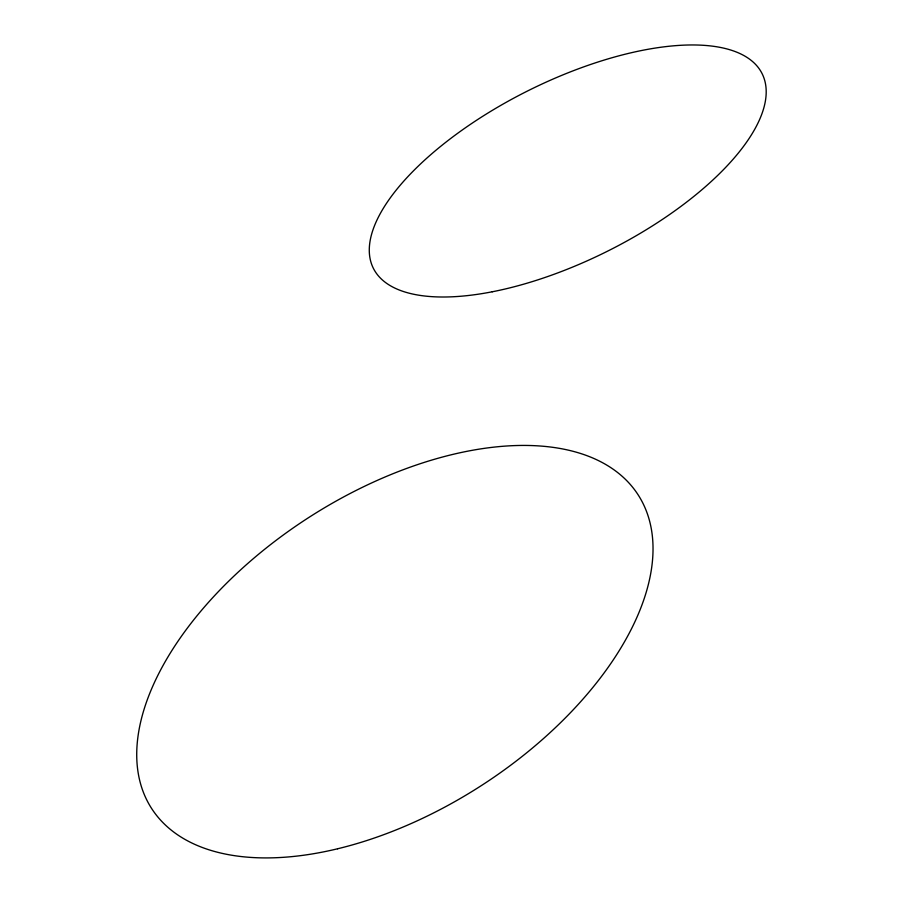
<?xml version="1.0" encoding="UTF-8"?>
<svg xmlns="http://www.w3.org/2000/svg" width="903" height="903" viewBox="0 0 903 903"><rect width="100%" height="100%" fill="white"/><g stroke="black" fill="none" stroke-linecap="round" stroke-linejoin="round"><path stroke-width="1.35" d="M492.248 291.782A217.363 89.521 -26.6 0 0 764.491 79.69A217.363 89.521 -26.6 0 0 446.511 141.703A217.363 89.521 -26.6 0 0 492.248 291.782M337.564 848.786A289.423 159.413 -32.8 0 0 641.514 500.555A289.423 159.413 -32.8 0 0 205.545 605.665A289.423 159.413 -32.8 0 0 337.564 848.786"/></g></svg>
